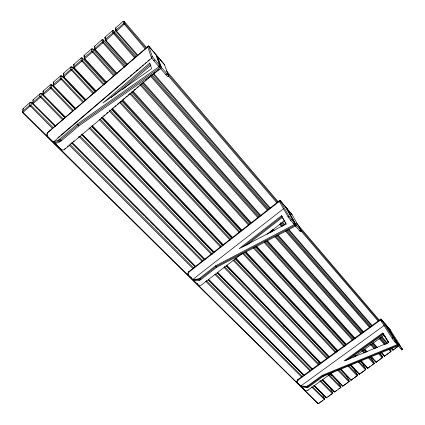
<?xml version="1.0" encoding="UTF-8"?>
<svg xmlns="http://www.w3.org/2000/svg" width="425" height="425" viewBox="0 0 425 425"><rect width="100%" height="100%" fill="white"/><g stroke="black" fill="none" stroke-linecap="round" stroke-linejoin="round"><path stroke-width="0.64" d="M30.202 105.878L52.642 128.621M40.396 97.012L62.693 119.999M50.655 88.087L72.808 111.323M60.972 79.114L82.822 102.425M71.358 70.077L93.059 93.643M73.854 67.612L73.865 68.08L95.949 91.763M81.802 60.993L103.355 84.809M92.315 51.845L113.56 75.746M102.892 42.643L124.429 67.293M113.539 33.384L134.762 58.124M124.254 24.066L145.313 49.072M148.585 45.889L152.469 56.907L168.683 75.857L164.353 64.414L148.585 45.889L47.818 132.287L47.186 133.137L46.931 134.688L47.977 136.893L60.175 148.92L62.443 149.998L63.686 149.887L65.657 148.118M60.175 148.92L60.201 148.506L54.565 142.949M63.548 75.756L63.479 77.116L85.712 100.544M157.319 56.148L161.659 67.947L78.896 125.885L61.322 140.845A2.959 0.712 -44 0 1 59.792 141.865L54.953 143.772L54.984 143.363M54.134 142.635L54.108 142.938L58.947 141.02A2.959 0.707 -44 0 0 60.472 140.006L78.057 125.024L160.831 66.98L156.533 55.223M155.741 54.299L160.002 66.013L77.217 124.164L59.622 139.161A2.959 0.707 -44 0 1 58.097 140.181L53.263 142.104L53.295 141.764M53.183 85.595L53.21 86.1L60.966 79.475C61.96 79.093 62.576 75.007 61.381 76.203M53.237 85.143L53.332 84.24M47.138 133.535L47.818 132.287M42.946 94.504L42.946 95.03L50.649 88.448C51.659 88.044 52.296 83.932 51.197 85.069M43.079 93.569L43.148 93.102M32.767 103.36L32.746 103.902L40.874 96.879L41.358 93.691M32.852 102.877L32.943 102.393M115.828 30.26L115.797 28.884M22.759 111.658L22.552 112.715L317.73 403.453A0.669 0.452 -47.1 0 0 318.447 403.506L318.623 403.431A0.664 0.494 -22.7 0 1 317.73 403.453L317.401 402.682M105.193 39.1L105.172 38.181M92.469 49.157C93.468 48.657 93.346 51.813 92.305 52.217L84.32 58.985L84.325 56.334M187.946 273.859L188.812 272.239L280.213 200.727L285.632 207.092M318.383 403.676L324.344 399.399M326.543 397.821L332.525 393.523M334.735 391.935L340.749 387.621M342.964 386.027L349.005 381.692M351.231 380.093L357.303 375.737M359.539 374.127L365.633 369.755M367.88 368.14L374.005 363.742M376.263 362.121L382.415 357.707M384.683 356.076L390.862 351.64M393.141 350.003L398.14 346.285M30.34 105.91L22.605 112.726A0.951 0.855 23.2 0 1 22.536 111.43L23.205 108.412L30.175 102.345L30.674 102.616M40.534 97.043L40.391 97.368C39.27 96.836 39.679 92.932 40.572 93.723M50.793 88.124L50.649 88.448L50.023 87.513L50.559 84.809M61.11 79.146L60.966 79.475C59.936 78.992 59.925 74.8 61.041 76.176M71.49 70.114L63.479 77.116A0.956 0.887 29.4 0 1 63.484 75.799L63.686 73.158L70.826 66.938L71.129 67.113M81.94 61.03L73.865 68.08A0.956 0.898 31.9 0 1 73.876 66.752L73.939 64.244L74.263 64.388M92.453 51.882L92.305 52.217C91.449 51.754 90.902 48.471 91.816 49.103M103.031 42.681L94.913 49.831L94.754 49.018M113.677 33.421L105.931 40.354L105.421 40.63L105.342 40.221M124.387 24.108L116.599 31.078L116.073 31.365L115.897 30.616M324.413 399.256A0.669 0.494 -23.2 0 1 324.291 399.367L311.509 386.862M279.969 200.287L289.377 216.92L301.484 231.067L291.901 214.312L279.969 200.287L188.679 271.729L187.813 273.344L188.116 274.81L197.949 284.745L199.771 285.536L200.834 285.409L241.634 253.964M318.298 403.66L23.147 112.37L22.536 111.43L29.585 105.294L30.138 102.388A0.94 0.855 24.5 0 1 31.45 102.478L54.889 125.965M326.453 397.805L326.772 397.582A0.669 0.499 -23.4 0 1 325.879 397.603L313.767 385.47M380.959 318.973L393.332 338.417L402.73 349.525L390.309 329.959L380.959 318.973L297.702 379.647L296.841 380.991L296.921 381.756L297.548 382.941L304.879 390.166L306.393 390.761L307.307 390.623L333.099 372.13M385.528 324.466L381.289 319.488L297.936 380.216L297.07 381.56L297.548 382.941M334.645 391.924L322.777 379.509M342.874 386.012L331.107 373.479M351.146 380.078L341.286 369.346M359.449 374.117L351.029 364.74M367.795 368.124L361.234 360.618M376.173 362.105L371.514 356.575M384.593 356.06L381.714 352.447M393.056 349.987L391.924 348.33M47.775 132.685L148.686 46.176L155.847 54.597M168.72 75.73L167.721 76.665L167.322 76.367L153.839 60.775L151.231 57.253L152.203 56.424M57.805 137.854L59.808 136.143M60.812 135.288L129.051 77.068M130.045 76.224L132.026 74.534M133.02 73.684L135.001 71.995M135.989 71.15L137.971 69.456M138.964 68.611L140.946 66.922M141.939 66.077L143.427 64.807M144.914 63.537L146.397 62.268M147.884 60.998L149.372 59.734M53.263 142.104L151.89 57.975M54.953 143.772L55.962 142.912M153.839 60.775L154.812 59.946M111.265 97.484L150.099 64.414M122.671 89.367L150.902 65.338M67.15 146.853L68.143 146.009M70.136 144.319L71.129 143.475M73.121 141.791L74.115 140.946M78.593 137.148L79.587 136.303M103.679 115.871L104.688 115.016M106.712 113.3L107.722 112.444M109.236 111.159L110.245 110.303M111.759 109.018L113.273 107.738M114.782 106.457L115.786 105.607M117.289 104.327L118.793 103.052M120.296 101.777L121.3 100.927M122.809 99.647L124.312 98.372M125.816 97.097L127.319 95.822M128.323 94.972L129.827 93.691M131.336 92.416L132.839 91.141M133.843 90.291L135.347 89.011M136.85 87.736L138.359 86.461M139.862 85.186L141.366 83.906M142.37 83.056L143.873 81.781M145.382 80.506L146.885 79.225M147.889 78.375L149.393 77.1M150.896 75.825L152.405 74.55M153.404 73.695L154.913 72.42M64.642 149.377L159.04 69.328M164.241 64.919L164.47 64.722L157.431 56.451M165.814 74.747L166.781 73.929M192.753 279.241L192.541 279.028L192.674 279.549L283.735 208.569M192.674 279.549L198.039 279.002A2.582 1.217 -45.1 0 0 199.553 278.29L215.523 265.859L295.295 224.092L285.377 206.646M281.493 215.751L239.089 248.747L285.993 224.023L281.493 215.751L286.307 224.182M194.491 280.952L193.827 280.298L193.965 280.819L199.33 280.282A2.582 1.217 -45.1 0 0 200.844 279.576L216.798 267.166L296.528 225.537L286.572 208.048M242.856 246.973L282.099 216.458M246.617 245.209L282.184 217.563M301.341 230.754L300.48 231.418L300.618 231.731L300.061 231.317L290.551 220.246L288.134 217.01L289.005 216.336M267.033 234.26L284.612 220.617M292.06 214.843L286.827 208.494M290.551 220.246L291.422 219.571M299.487 230.674L300.353 230.005M123.808 21.85L124.366 21.59L146.636 47.669M102.744 40.189L103.243 39.918L126.034 65.678M71.623 67.283L72.096 67.038L95.524 92.183M300.486 385.496L300.719 386.07L384.216 325.417M31.014 102.643C32.231 101.474 31.168 105.793 30.202 106.234L29.585 105.294A0.951 0.861 24 0 1 30.913 105.384L53.322 127.766M300.719 386.07L306.271 386.362A2.29 1.487 -46.4 0 0 307.732 385.852L322.325 375.275L398.145 344.266L385.193 323.946M382.633 333.019L344.027 360.995L388.578 342.608L382.633 333.019L385.231 336.786M301.5 386.495L301.734 387.069L307.286 387.372A2.29 1.493 -46.4 0 0 308.747 386.862L323.329 376.3L399.102 345.387L386.128 325.045M345.594 360.745L383.106 333.572L388.726 342.63M348.76 359.332L383.578 334.119M389.932 330.23L390.309 329.959M353.674 357.234L384.03 335.267M390.362 330.687L390.644 330.48L386.463 325.566M401.019 348.473L401.949 350.083L393.146 339.814L392.121 338.364L392.913 337.795M394.358 341.333L395.149 340.765M318.623 403.431L319.568 402.757M320.508 402.077L322.4 400.722M327.717 396.902L329.614 395.542M330.565 394.862L332.462 393.497A0.669 0.499 -23.8 0 0 332.637 392.748L330.549 388.227L322.267 379.785M322.506 379.945L334.066 391.723A0.669 0.499 -24 0 0 334.958 391.707L336.86 390.341M338.767 388.971L339.718 388.285M344.138 385.114L347.963 382.367M352.399 379.18L353.361 378.494M354.322 377.804L356.246 376.422M360.703 373.224L364.565 370.446M360.91 361.096L367.179 367.944A0.68 0.505 -26.7 0 0 368.071 367.928L370.01 366.536M371.949 365.144L372.922 364.448M377.421 361.218L379.366 359.821M380.343 359.12L382.293 357.717A0.68 0.51 -27.9 0 0 382.5 356.942L380.386 353.361M385.836 355.178L384.758 355.895A0.68 0.468 -40.1 0 1 383.966 355.884L380.922 352.442M386.814 354.477L388.774 353.069M389.752 352.368L390.734 351.661A0.685 0.51 -28.6 0 0 390.947 350.875L390.07 349.451M393.311 349.812L394.294 349.106M395.277 348.399L397.242 346.986M401.28 349.414L402.066 348.851M402.087 349.254L402.475 348.973M113.56 30.834L136.388 56.796M82.238 58.103L105.687 83.465M33.309 99.678L33.198 99.726A0.94 0.855 24.9 0 0 32.959 100.55M32.938 103.498L55.696 126.002M22.791 112.322L23.147 112.37L22.817 112.2M53.422 85.68L75.9 108.672M43.148 94.616L65.769 117.364M74.162 67.639L96.183 90.961M63.761 76.686L85.93 99.758M95.157 49.374L117.172 73.52M84.628 58.538L106.792 82.423M116.418 30.882L137.966 55.372M105.751 40.157L127.617 64.563M324.307 399.473L324.116 399.436A0.669 0.452 -46.5 0 0 324.456 398.623L322.442 394.06L314.102 385.703M320.604 380.518L332.637 392.748A0.669 0.457 -45.7 0 1 332.302 393.561L319.791 380.864M330.475 373.846L338.693 382.362L340.855 386.846A0.669 0.457 -44.9 0 1 340.521 387.658L328.105 374.845M340.08 369.309L346.874 376.476L349.106 380.922A0.669 0.457 -44 0 1 348.782 381.73L337.832 370.228M350.147 365.256L355.093 370.558L357.398 374.967A0.675 0.462 -43.1 0 1 357.074 375.774L348.022 366.1M360.225 361.213L363.343 364.618L365.728 368.985A0.675 0.462 -42.2 0 1 365.41 369.787L358.227 361.978M370.313 357.175L371.636 358.647L374.096 362.977A0.675 0.468 -41.3 0 1 373.782 363.779L368.066 357.452M379.451 353.499L382.5 356.942A0.68 0.468 -40.4 0 1 382.192 357.738L378.702 353.807M389.22 348.893L390.947 350.875A0.68 0.468 -39.5 0 1 390.639 351.672L388.912 349.69M43.509 90.95L43.323 90.892A0.94 0.866 26.3 0 0 43.138 91.986M32.969 103.371L33.293 103.541L32.683 102.6L33.198 99.726L40.21 93.617A0.94 0.861 25.9 0 1 41.523 93.707L65.105 117.736M43.18 94.488L43.504 94.658L42.883 93.723L43.323 90.892L50.347 84.787A0.94 0.871 27.5 0 1 51.659 84.883L75.092 109.172M53.454 85.547L53.778 85.723L53.152 84.787L53.47 82.052L60.541 75.91A0.946 0.877 29.4 0 1 61.853 76.006L85.138 100.555M63.787 76.558L64.117 76.734L63.484 75.799L70.704 69.509A0.956 0.892 31.1 0 1 72.032 69.615L94.164 93.293M74.189 67.506L74.518 67.687L73.876 66.752L81.148 60.424A0.956 0.903 34 0 1 82.471 60.531L104.454 84.469M84.655 58.406L84.984 58.581C84.092 58.097 83.661 54.782 84.591 55.393M95.189 49.242L95.519 49.422L94.86 48.492L94.701 46.144L101.973 39.807L102.255 40.014M105.788 40.024L106.112 40.205C105.342 39.78 104.566 36.566 105.442 37.235M116.45 30.749L116.779 30.929L116.11 30L115.844 27.954M23.545 108.55L23.205 108.412A0.94 0.85 23.7 0 0 23.173 109.682M60.201 148.506L61.205 149.218M53.789 82.216L53.47 82.052A0.946 0.871 28 0 0 53.284 83.151M63.994 73.328L63.686 73.158A0.946 0.882 30.1 0 0 63.49 74.263M81.441 58.135L81.143 57.949L73.939 64.244A0.946 0.887 32.7 0 0 73.764 65.317M94.988 46.341L94.701 46.144A0.946 0.903 39.9 0 0 94.493 47.271M112.758 30.866L112.487 30.653L105.15 37.055A0.951 0.908 44.9 0 0 105.097 38.362M189.523 276.053L190.193 276.717M190.867 277.376L191.537 278.04M196.817 283.247L197.476 283.9M297.314 382.367L304.879 390.166M58.097 140.181L59.792 141.865M198.039 279.002L199.33 280.282M306.271 386.362L307.286 387.372M59.622 139.161L61.322 140.845M199.553 278.29L200.844 279.576M307.732 385.852L308.747 386.862M70.13 144.558L193.71 268.01M206.343 280.627L302.542 376.725M312.8 386.973L324.456 398.623A0.669 0.494 -23.2 0 1 324.503 399.128M69.004 144.946L193.216 268.855M205.865 281.472L301.707 377.081M72.027 142.38L195.527 266.215M208.548 279.273L304.247 375.233M314.495 385.507L326.602 397.651A0.669 0.452 -46.3 0 1 325.879 397.603L325.539 396.838M71.761 142.874L144.075 215.332M145.472 216.729L148.729 219.996M150.593 221.866L153.861 225.138M155.258 226.536L158.525 229.808M159.922 231.211L163.189 234.483M164.587 235.886L168.316 239.62M169.251 240.555L172.98 244.295M173.915 245.23L177.645 248.97M178.574 249.905L182.309 253.64M183.239 254.575L195.367 266.725M208.409 279.799L303.439 375.02M55.064 126.273L32.683 103.843A0.951 0.866 24.3 0 1 32.683 102.6L39.769 96.433A0.951 0.871 25.3 0 1 41.097 96.523L63.367 119.149M71.857 143.092L195.293 266.767M208.377 279.878L303.524 375.206M80.075 136.122L202.837 260.86M215.778 274.008L310.42 370.175M78.96 136.499L202.353 261.704M214.843 274.38L310.059 370.993M81.998 133.918L205.142 259.521M217.611 272.239L312.609 369.134M65.126 117.645L42.877 94.977A0.951 0.871 25.7 0 1 42.883 93.723L50.023 87.513A0.951 0.877 26.8 0 1 51.345 87.608L73.477 110.479M81.807 134.651L204.43 259.617M217.356 272.786L312.338 369.585M81.749 134.698L204.388 259.664M217.34 272.866L312.147 369.474M270.316 327.595L271.246 328.541M77.217 124.164L78.896 125.885M215.523 265.859L216.798 267.166M322.325 375.275L323.329 376.3M90.073 127.638L212.479 254.155M224.405 266.486L319.265 364.533M328.913 374.505L340.855 386.846A0.669 0.499 -24.5 0 1 340.675 387.6L340.712 387.701M88.968 128.005L211.538 254.522M223.938 267.325L318.453 364.878M92.028 125.407L214.343 252.322M226.716 265.168L321.013 363.008M75.241 108.97L53.136 86.052A0.951 0.882 27.4 0 1 53.152 84.787L60.329 78.54A0.951 0.887 28.7 0 1 61.657 78.641L83.481 101.586M91.821 126.156L213.616 252.423M226.451 265.726L320.732 363.471M330.82 373.931L342.284 385.82A0.669 0.457 -44.6 0 0 343.028 385.858L343.182 385.804A0.669 0.499 -24.7 0 1 342.284 385.82M91.63 126.315L213.456 252.567M226.318 265.901L320.434 363.439M283.039 325.46L283.958 326.411M318.33 362.004L319.244 362.95M330.655 374.765L331.569 375.711M100.305 119.276L221.244 246.458M233.994 259.872L327.691 358.397M338.624 369.899L349.106 380.922A0.675 0.505 -25.2 0 1 348.92 381.682L348.962 381.777M99.211 119.637L220.766 247.297M233.081 260.227L326.883 358.732M101.607 117.311L222.854 245.198M235.588 258.634L328.706 356.846M340.537 369.325L350.545 379.886A0.675 0.462 -43.7 0 0 351.3 379.918L351.438 379.87A0.675 0.505 -25.4 0 1 350.545 379.886M101.575 117.879L222.572 245.432M234.887 258.416L328.753 357.372M102.287 117.029L223.587 245.087M235.875 258.06L329.455 356.857M109.342 111.042L230.047 240.035M242.723 253.576L335.352 352.559M111.727 109.56L231.763 238.292M244.864 252.344L337.115 351.278M109.974 110.208L230.52 239.201M243.631 253.226L336.154 352.229M348.808 365.776L357.398 374.967A0.675 0.505 -25.8 0 1 357.207 375.732L357.255 375.828M112.434 108.418L232.486 237.389M245.979 251.887L337.939 350.673M112.189 109.193L232.135 237.931M245.682 252.471L337.174 350.668M350.721 365.208L358.843 373.926A0.675 0.462 -42.8 0 0 359.608 373.952L359.736 373.915A0.675 0.505 -26 0 1 358.843 373.926L358.456 373.187M123.468 21.818L123.064 21.441L115.685 27.88A0.951 0.914 51 0 0 115.621 29.203M120.153 101.564L239.897 231.96M254.198 247.531L344.654 346.035M359.003 361.659L365.728 368.985A0.675 0.505 -26.5 0 1 365.532 369.755L365.58 369.846M119.531 102.398L239.434 232.788M253.305 247.876L343.862 346.354M122.809 99.939L241.836 230.074M256.567 246.181L346.46 344.462M106.25 82.928L84.293 58.947A0.956 0.903 35 0 1 84.336 57.651L91.651 51.287A0.956 0.908 37.7 0 1 92.979 51.393L114.649 75.411M122.379 100.55L241.522 230.685M256.254 246.776L345.69 344.462M121.784 101.028L240.975 231.088M255.207 246.617L345.509 345.158M354.875 355.374L355.767 356.347M130.565 93.059L249.268 224.623M264.791 241.83L353.196 339.809M362.53 350.158L364.756 352.623M369.203 357.553L374.096 362.977A0.68 0.51 -27.2 0 1 373.894 363.752L373.942 363.842M129.949 93.882L248.37 224.958M264.355 242.654L352.67 340.414M361.909 350.636L364.108 353.069M133.078 91.226L251.233 222.716M267.628 240.959L355.284 338.513M364.932 349.249L367.126 351.693M116.455 73.865L94.812 49.799A0.956 0.908 39 0 1 94.86 48.492L102.223 42.086A0.956 0.914 42.4 0 1 103.546 42.203L125.062 66.475M132.356 91.54L250.463 222.854M266.852 241.071L354.237 338.231M364.007 349.09L366.674 352.054M371.115 356.989L375.557 361.93A0.68 0.468 -41 0 0 376.337 361.941L376.449 361.919A0.68 0.51 -27.4 0 1 375.557 361.93L374.728 360.48M115.913 74.694L92.82 49.05A0.946 0.898 38.6 0 0 91.508 48.939L84.277 55.234A0.946 0.892 35.9 0 0 84.24 56.52M131.458 91.949L250.235 223.842M265.683 240.996L353.951 339.007M363.678 349.812L365.888 352.267M140.872 84.315L258.692 217.249M270.943 231.067L271.814 232.055M275.74 236.486L361.59 333.349M371.174 344.16L375.094 348.585M139.82 84.639L257.8 217.579M270.066 231.402L270.943 232.385M274.874 236.815L360.825 333.662M370.419 344.473L374.34 348.893M126.884 64.919L105.395 40.598A0.956 0.919 44.1 0 1 105.453 39.275L112.859 32.831A0.962 0.924 48.3 0 1 114.182 32.948L135.543 57.487M143.108 83.284L260.334 215.958M272.568 229.808L273.44 230.791M277.36 235.232L363.088 332.26M372.656 343.087L376.571 347.517M141.791 83.486L259.542 216.553M271.803 230.419L272.68 231.407M276.622 235.859L362.424 332.828M372.072 343.735L376.019 348.192M143.411 82.461L261.12 215.82M272.919 229.187L274.226 230.669M278.147 235.11L363.449 331.75M373.017 342.592L377.363 347.517M150.795 76.516L267.718 210.657M279.453 224.118L281.621 226.605M285.52 231.078L369.458 327.372M378.967 338.284L384.588 344.728M152.033 74.795L268.924 209.265M280.633 222.732L283.236 225.728M287.141 230.222L370.94 326.623M380.508 337.625L386.16 344.128M151.236 75.517L268.164 209.833M280.319 223.794L282.482 226.281M286.376 230.754L370.217 327.064M379.716 337.976L385.332 344.425M153.531 73.328L270.236 207.952M282.322 221.893L284.915 224.883M288.803 229.373L372.523 325.948M382.011 336.892L387.616 343.358M137.217 55.739L116.041 31.333A0.962 0.924 50.3 0 1 116.11 30L123.558 23.513A0.962 0.93 55.1 0 1 124.886 23.641L145.934 48.259M153.212 74.168L269.817 208.537M281.956 222.525L284.112 225.016M288.001 229.495L371.721 325.964M381.209 336.897L386.814 343.358M391.558 348.824L392.418 349.817A0.685 0.51 -28.8 0 0 392.987 349.956M167.843 73.886L277.743 202.438M299.614 228.023L378.882 320.748M168.114 75.703L276.872 202.757M300.921 230.849L378.558 321.55M279.379 201.376L280.213 202.358M380.529 320.041L381.804 321.534M166.34 70.741L278.332 201.902M296.4 223.067L379.498 320.386M187.988 274.295L188.514 275.055M398.528 343.373L398.979 344.08M385.661 324.498L398.623 344.829L322.825 375.79L308.242 386.357A2.29 1.487 -46.4 0 1 306.776 386.867L301.229 386.569L300.996 385.996M395.606 342.082L396.307 343.182M380.2 319.52L392.121 338.364M385.895 337.848L388.211 341.583M391.978 349.106L392.418 349.817A0.68 0.468 -39.2 0 0 393.221 349.823L393.364 349.902M383.541 355.167L383.966 355.884A0.68 0.51 -28.1 0 0 384.705 355.969M285.977 207.347L295.912 224.814L216.166 266.512L200.196 278.933A2.582 1.217 -45.1 0 1 198.688 279.645L193.253 279.921M293.462 223.061L294.424 224.767M279.135 200.94L288.134 217.01M366.377 366.478L367.179 367.944A0.675 0.462 -41.9 0 0 367.954 367.96L368.071 367.928M30.706 102.483L30.844 102.781L30.839 102.468M333.71 390.963L334.066 391.723A0.669 0.457 -45.4 0 0 334.799 391.765L334.958 391.707M307.944 389.959L308.067 390.246M297.702 379.647L297.936 380.216M158.599 65.631L159.03 66.837M147.666 46.681L151.231 57.253M46.978 134.289L47.297 135.501M188.679 271.729L188.812 272.239M396.743 340.579A0.68 0.51 -29.4 0 1 396.759 341.116M371.168 358.498A0.669 0.457 -41.2 0 1 371.636 358.647A0.675 0.505 -27.3 0 1 371.663 359.173M363.163 364.469A0.669 0.457 -42.1 0 1 363.343 364.618A0.669 0.505 -26.6 0 1 363.279 365.272M354.636 370.398A0.669 0.452 -43 0 1 355.093 370.558A0.669 0.505 -25.9 0 1 355.125 371.078M346.279 376.359A0.664 0.452 -43.9 0 1 346.874 376.476A0.669 0.499 -25.2 0 1 346.975 376.709M338.523 382.208A0.664 0.452 -44.7 0 1 338.693 382.362A0.664 0.499 -24.5 0 1 338.518 383.111M330.379 388.067A0.664 0.446 -45.5 0 1 330.549 388.227A0.664 0.494 -23.8 0 1 330.379 388.971M322.277 393.901A0.664 0.446 -46.3 0 1 322.442 394.06A0.664 0.494 -23.2 0 1 322.4 394.692M72.117 67.076L72.032 69.615L71.347 70.444L70.704 69.509L70.8 66.975A0.946 0.887 31.8 0 1 72.117 67.076M124.886 23.641L124.238 24.443L123.558 23.513L123.064 21.441A0.956 0.919 55.7 0 1 124.366 21.59L124.886 23.641M114.182 32.948L113.528 33.761L112.859 32.831L112.487 30.653A0.951 0.914 49.1 0 1 113.788 30.797L114.182 32.948M103.546 42.203L102.882 43.015L102.319 42.287L101.957 39.838A0.946 0.903 43.3 0 1 103.27 39.95L103.546 42.203M82.471 60.531L81.791 61.359L81.17 60.509L81.143 57.949A0.946 0.892 34.8 0 1 82.434 58.092L82.471 60.531M149.802 63.054L102.871 103.041L151.613 68.68L149.802 63.054M399.495 344.898A0.685 0.515 -29.3 0 0 399.431 344.781A0.685 0.473 -38.5 0 1 399.473 344.898"/></g></svg>
